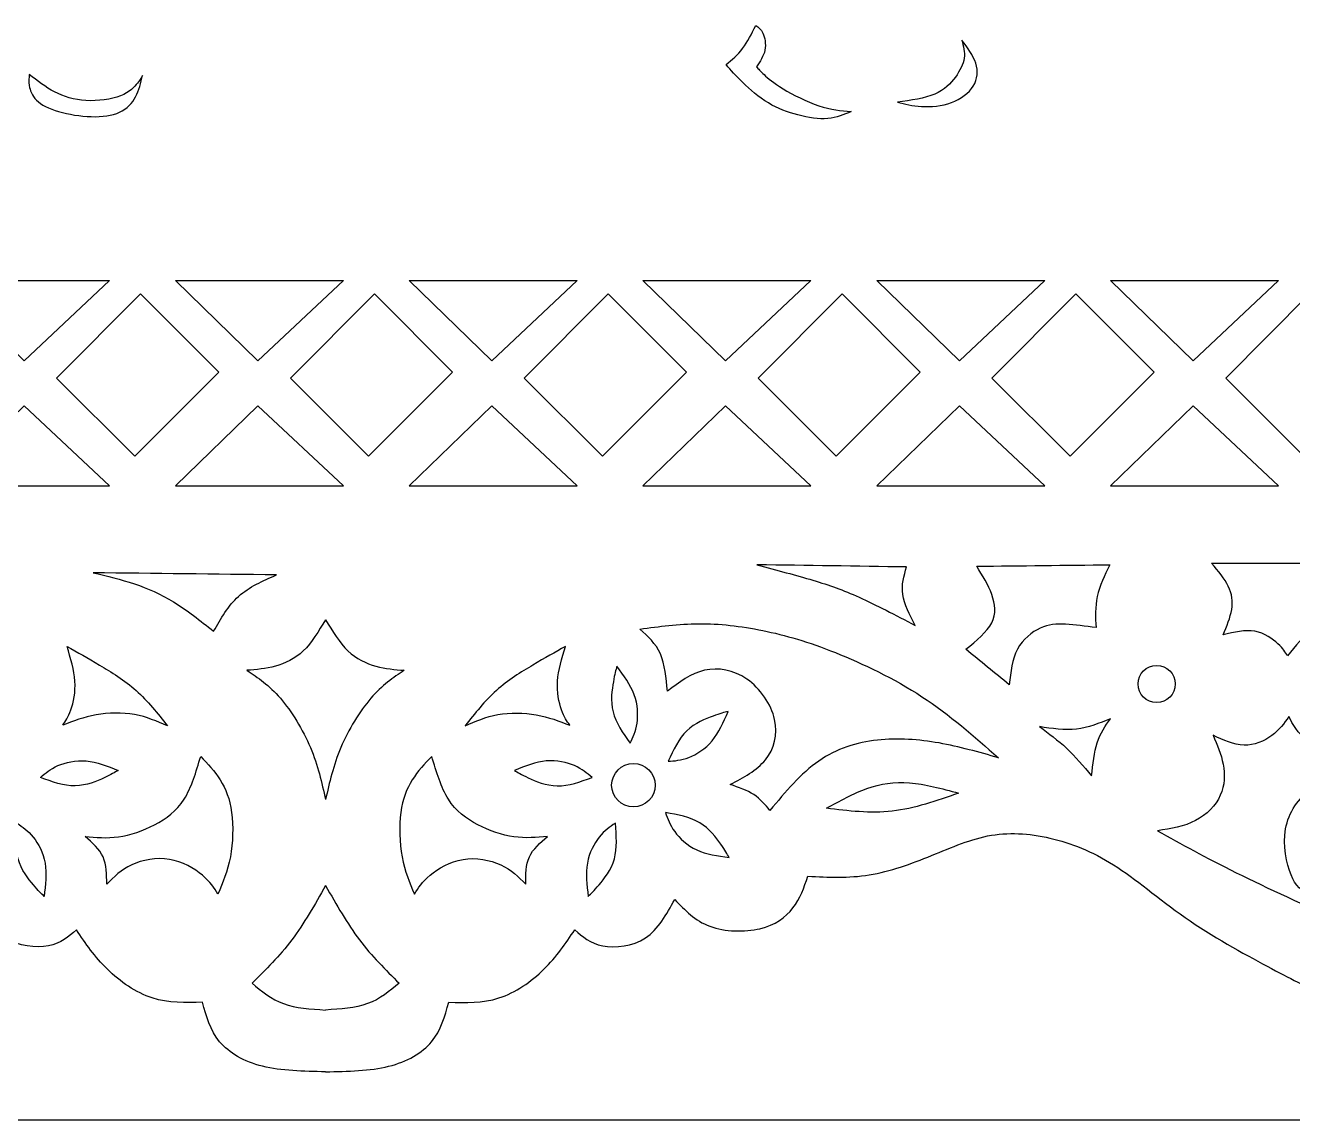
# Model space of a CAD drawing. Header units: millimetres. Extents: x 30 to 570, y 16 to 401.
# Drawn here: x 272.5 to 389.3, y 15.6 to 116.4 of the extents above; entities that cross this region are included whole.
import ezdxf

# ---------------------------------------------------------------- set-up
doc = ezdxf.new("R2010")
doc.units = ezdxf.units.MM
for name, color, linetype in [('Default', 7, 'Continuous'), ('DV1_Layer_1', 7, 'Continuous'), ('Layer_1', 7, 'Continuous')]:
    doc.layers.add(name, color=color, linetype=linetype)

# ---------------------------------------------------------------- blocks, each defined once
blk = doc.blocks.new('SE')
at = {"layer": 'DV1_Layer_1', "color": 7, "linetype": 'Continuous'}
for centre, radius in [((376.8, 55.72), 1.71), ((328.56, 46.39), 2.01)]:
    blk.add_circle(centre, radius, dxfattribs=at)
for points, knots in [([(300.17, 19.96), (298.13, 20), (296.08, 20.05), (294.36, 20.47), (292.65, 20.89), (291.27, 21.7), (290.4, 22.74), (289.53, 23.79), (289.18, 25.08), (288.82, 26.37), (287.26, 26.33), (284.15, 26.24), (281.21, 28.28), (280.05, 29.42), (278.89, 30.55), (278.05, 31.8), (277.2, 33.05), (276.49, 32.42), (275.06, 31.18), (271.86, 31.53), (270.68, 32.31), (269.5, 33.09), (268.74, 34.47), (267.99, 35.85), (267.05, 34.87), (266.12, 33.89), (264.74, 33.38), (263.36, 32.87), (261.53, 32.83), (260.13, 33.16), (258.73, 33.49), (257.75, 34.21), (257.08, 35.07), (256.41, 35.94), (256.05, 36.97), (255.7, 37.99), (253.83, 37.9), (250.09, 37.72), (244.21, 39.86), (238.87, 42.26), (234.95, 41.91), (233.02, 41.42), (231.08, 40.93), (229.16, 40.13), (227.14, 38.79), (225.11, 37.46), (222.98, 35.59), (220.46, 33.87), (217.95, 32.16), (212.16, 29.04), (208.28, 27.04), (201.96, 24.99), (198.96, 24.34), (195.95, 23.7), (193.1, 23.43), (189.43, 23.5), (185.76, 23.56), (181.26, 23.97), (177.1, 25.28), (172.94, 26.59), (165.28, 31.04), (156.91, 35.5), (153.21, 37.08), (149.52, 38.66), (146.31, 39.59), (143.49, 40.01), (140.66, 40.44), (138.21, 40.35), (135.87, 39.66), (133.54, 38.97), (129.08, 36.39), (124.28, 35.59), (121.98, 35.41), (119.69, 35.23), (117.51, 35.27), (115.66, 35.63), (113.81, 35.99), (112.3, 36.65), (110.79, 37.32), (109.9, 35.81), (108.11, 32.78), (104.55, 31.53), (102.86, 31.24), (101.17, 30.96), (99.57, 31), (98.21, 31.53), (96.85, 32.07), (95.74, 33.09), (94.96, 34.21), (94.18, 35.32), (93.73, 36.52), (93.42, 37.79), (93.11, 39.06), (92.93, 40.39), (92.76, 41.73), (90.17, 40.88), (87.59, 40.04), (84.56, 39.21), (81.54, 38.39), (74.59, 36.79), (69.43, 36.43), (66.6, 36.68), (63.77, 36.92), (60.7, 37.59), (57.41, 38.9), (54.11, 40.22), (50.6, 42.17), (48.24, 45.18), (45.88, 48.18), (43.47, 56.29), (44.81, 61.36), (45.94, 63.41), (47.08, 65.46), (48.68, 67.02), (50.28, 68.57), (47.52, 70.89), (44.76, 73.2), (42, 75.52), (44.45, 78.15), (46.9, 80.77), (49.35, 83.4), (46.77, 85.8), (44.18, 88.21), (41.6, 90.61), (44.14, 93.24), (46.68, 95.87), (49.21, 98.49), (46.63, 101.12), (44.05, 103.75), (41.47, 106.37), (44.14, 109.04), (46.81, 111.71), (49.48, 114.39), (46.68, 116.88), (43.87, 119.37), (41.07, 121.87), (43.34, 124.63), (45.61, 127.39), (47.88, 130.15), (45.12, 132.68), (42.36, 135.22), (39.6, 137.76), (41.96, 140.39), (44.32, 143.01), (46.68, 145.64), (44.01, 148), (41.33, 150.36), (38.66, 152.72), (41.33, 155.3), (44.01, 157.88), (46.68, 160.46), (43.92, 162.87), (41.16, 165.27), (38.4, 167.68), (41.16, 170.39), (43.92, 173.11), (46.68, 175.82), (43.78, 178.09), (40.89, 180.36), (38, 182.63), (40.62, 185.31), (43.25, 187.98), (45.88, 190.65), (43.43, 193.14), (40.98, 195.63), (38.53, 198.13), (41.38, 200.49), (44.23, 202.85), (47.08, 205.21), (44.63, 207.7), (42.18, 210.19), (39.73, 212.69), (42.14, 215.22), (44.54, 217.76), (46.94, 220.3), (44.27, 222.66), (41.6, 225.02), (38.93, 227.38), (41.29, 230.32), (43.65, 233.25), (46.01, 236.19), (43.47, 238.37), (40.93, 240.56), (38.4, 242.74), (40.93, 245.68), (43.47, 248.61), (46.01, 251.55), (43.03, 253.56), (40.04, 255.56), (37.06, 257.56), (39.78, 259.83), (42.49, 262.1), (45.21, 264.37), (42.27, 267.04), (39.33, 269.72), (36.39, 272.39), (39.33, 274.92), (42.27, 277.46), (45.21, 280), (42.4, 282.49), (39.6, 284.99), (36.79, 287.48), (39.82, 290.06), (42.85, 292.64), (45.88, 295.23), (43.25, 297.81), (40.62, 300.39), (38, 302.97), (41.07, 305.29), (44.14, 307.6), (47.21, 309.92), (44.5, 311.88), (41.78, 313.84), (39.06, 315.79), (41.82, 318.51), (44.58, 321.23), (47.35, 323.94), (44.41, 326.79), (41.47, 329.64), (38.53, 332.49), (41.6, 334.8), (44.67, 337.12), (47.75, 339.43), (44.9, 342.24), (42.05, 345.04), (39.2, 347.85), (42, 349.94), (44.81, 352.03), (47.61, 354.13), (44.76, 356.17), (41.91, 358.22), (39.06, 360.27), (41.82, 363.07), (44.58, 365.88), (47.35, 368.68), (44.85, 370.78), (42.36, 372.87), (39.87, 374.96)], [0, 0, 0, 0, 0.011364, 0.011364, 0.011364, 0.022727, 0.022727, 0.022727, 0.034091, 0.034091, 0.034091, 0.045455, 0.056818, 0.056818, 0.056818, 0.068182, 0.068182, 0.068182, 0.079545, 0.090909, 0.090909, 0.090909, 0.102273, 0.102273, 0.102273, 0.113636, 0.113636, 0.113636, 0.125, 0.125, 0.125, 0.136364, 0.136364, 0.136364, 0.147727, 0.147727, 0.147727, 0.159091, 0.170455, 0.181818, 0.193182, 0.193182, 0.193182, 0.204545, 0.204545, 0.204545, 0.215909, 0.215909, 0.215909, 0.227273, 0.238636, 0.25, 0.25, 0.25, 0.261364, 0.261364, 0.261364, 0.272727, 0.272727, 0.272727, 0.284091, 0.295455, 0.295455, 0.295455, 0.306818, 0.306818, 0.306818, 0.318182, 0.318182, 0.318182, 0.329545, 0.340909, 0.340909, 0.340909, 0.352273, 0.352273, 0.352273, 0.363636, 0.363636, 0.363636, 0.375, 0.386364, 0.386364, 0.386364, 0.397727, 0.397727, 0.397727, 0.409091, 0.409091, 0.409091, 0.420455, 0.420455, 0.420455, 0.431818, 0.431818, 0.431818, 0.443182, 0.443182, 0.443182, 0.454545, 0.465909, 0.465909, 0.465909, 0.477273, 0.477273, 0.477273, 0.488636, 0.488636, 0.488636, 0.5, 0.511364, 0.511364, 0.511364, 0.522727, 0.522727, 0.522727, 0.534091, 0.534091, 0.534091, 0.545455, 0.545455, 0.545455, 0.556818, 0.556818, 0.556818, 0.568182, 0.568182, 0.568182, 0.579545, 0.579545, 0.579545, 0.590909, 0.590909, 0.590909, 0.602273, 0.602273, 0.602273, 0.613636, 0.613636, 0.613636, 0.625, 0.625, 0.625, 0.636364, 0.636364, 0.636364, 0.647727, 0.647727, 0.647727, 0.659091, 0.659091, 0.659091, 0.670455, 0.670455, 0.670455, 0.681818, 0.681818, 0.681818, 0.693182, 0.693182, 0.693182, 0.704545, 0.704545, 0.704545, 0.715909, 0.715909, 0.715909, 0.727273, 0.727273, 0.727273, 0.738636, 0.738636, 0.738636, 0.75, 0.75, 0.75, 0.761364, 0.761364, 0.761364, 0.772727, 0.772727, 0.772727, 0.784091, 0.784091, 0.784091, 0.795455, 0.795455, 0.795455, 0.806818, 0.806818, 0.806818, 0.818182, 0.818182, 0.818182, 0.829545, 0.829545, 0.829545, 0.840909, 0.840909, 0.840909, 0.852273, 0.852273, 0.852273, 0.863636, 0.863636, 0.863636, 0.875, 0.875, 0.875, 0.886364, 0.886364, 0.886364, 0.897727, 0.897727, 0.897727, 0.909091, 0.909091, 0.909091, 0.920455, 0.920455, 0.920455, 0.931818, 0.931818, 0.931818, 0.943182, 0.943182, 0.943182, 0.954545, 0.954545, 0.954545, 0.965909, 0.965909, 0.965909, 0.977273, 0.977273, 0.977273, 1, 1, 1, 1]), ([(300.17, 19.96), (302.22, 20), (304.27, 20.05), (305.98, 20.47), (307.7, 20.89), (309.08, 21.7), (309.95, 22.74), (310.81, 23.79), (311.17, 25.08), (311.53, 26.37), (313.09, 26.33), (316.2, 26.24), (319.14, 28.28), (320.3, 29.42), (321.46, 30.55), (322.3, 31.8), (323.15, 33.05), (323.86, 32.42), (325.28, 31.18), (328.49, 31.53), (329.67, 32.31), (330.85, 33.09), (331.61, 34.47), (332.36, 35.85), (333.3, 34.87), (334.23, 33.89), (335.61, 33.38), (336.99, 32.87), (338.82, 32.83), (340.22, 33.16), (341.62, 33.49), (342.6, 34.21), (343.27, 35.07), (343.94, 35.94), (344.29, 36.97), (344.65, 37.99), (346.52, 37.9), (350.26, 37.72), (356.14, 39.86), (361.48, 42.26), (365.4, 41.91), (367.33, 41.42), (369.27, 40.93), (371.18, 40.13), (373.21, 38.79), (375.24, 37.46), (377.37, 35.59), (379.89, 33.87), (382.4, 32.16), (388.19, 29.04), (392.06, 27.04), (398.39, 24.99), (401.39, 24.34), (404.4, 23.7), (407.25, 23.43), (410.92, 23.5), (414.59, 23.56), (419.09, 23.97), (423.25, 25.28), (427.41, 26.59), (435.07, 31.04), (443.44, 35.5), (447.14, 37.08), (450.83, 38.66), (454.04, 39.59), (456.86, 40.01), (459.69, 40.44), (462.14, 40.35), (464.48, 39.66), (466.81, 38.97), (471.26, 36.39), (476.07, 35.59), (478.37, 35.41), (480.66, 35.23), (482.84, 35.27), (484.69, 35.63), (486.54, 35.99), (488.05, 36.65), (489.56, 37.32), (490.45, 35.81), (492.23, 32.78), (495.8, 31.53), (497.49, 31.24), (499.18, 30.96), (500.78, 31), (502.14, 31.53), (503.5, 32.07), (504.61, 33.09), (505.39, 34.21), (506.17, 35.32), (506.61, 36.52), (506.93, 37.79), (507.24, 39.06), (507.42, 40.39), (507.59, 41.73), (510.18, 40.88), (512.76, 40.04), (515.78, 39.21), (518.81, 38.39), (525.76, 36.79), (530.92, 36.43), (533.75, 36.68), (536.58, 36.92), (539.65, 37.59), (542.94, 38.9), (546.24, 40.22), (549.75, 42.17), (552.11, 45.18), (554.47, 48.18), (556.88, 56.29), (555.54, 61.36), (554.41, 63.41), (553.27, 65.46), (551.67, 67.02), (550.07, 68.57), (552.83, 70.89), (555.59, 73.2), (558.35, 75.52), (555.9, 78.15), (553.45, 80.77), (551, 83.4), (553.58, 85.8), (556.16, 88.21), (558.75, 90.61), (556.21, 93.24), (553.67, 95.87), (551.13, 98.49), (553.72, 101.12), (556.3, 103.75), (558.88, 106.37), (556.21, 109.04), (553.54, 111.71), (550.87, 114.39), (553.67, 116.88), (556.48, 119.37), (559.28, 121.87), (557.01, 124.63), (554.74, 127.39), (552.47, 130.15), (555.23, 132.68), (557.99, 135.22), (560.75, 137.76), (558.39, 140.39), (556.03, 143.01), (553.67, 145.64), (556.34, 148), (559.01, 150.36), (561.68, 152.72), (559.01, 155.3), (556.34, 157.88), (553.67, 160.46), (556.43, 162.87), (559.19, 165.27), (561.95, 167.68), (559.19, 170.39), (556.43, 173.11), (553.67, 175.82), (556.57, 178.09), (559.46, 180.36), (562.35, 182.63), (559.73, 185.31), (557.1, 187.98), (554.47, 190.65), (556.92, 193.14), (559.37, 195.63), (561.82, 198.13), (558.97, 200.49), (556.12, 202.85), (553.27, 205.21), (555.72, 207.7), (558.17, 210.19), (560.62, 212.69), (558.21, 215.22), (555.81, 217.76), (553.4, 220.3), (556.08, 222.66), (558.75, 225.02), (561.42, 227.38), (559.06, 230.32), (556.7, 233.25), (554.34, 236.19), (556.88, 238.37), (559.41, 240.56), (561.95, 242.74), (559.41, 245.68), (556.88, 248.61), (554.34, 251.55), (557.32, 253.56), (560.3, 255.56), (563.29, 257.56), (560.57, 259.83), (557.86, 262.1), (555.14, 264.37), (558.08, 267.04), (561.02, 269.72), (563.96, 272.39), (561.02, 274.92), (558.08, 277.46), (555.14, 280), (557.95, 282.49), (560.75, 284.99), (563.55, 287.48), (560.53, 290.06), (557.5, 292.64), (554.47, 295.23), (557.1, 297.81), (559.73, 300.39), (562.35, 302.97), (559.28, 305.29), (556.21, 307.6), (553.14, 309.92), (555.85, 311.88), (558.57, 313.84), (561.28, 315.79), (558.52, 318.51), (555.76, 321.23), (553, 323.94), (555.94, 326.79), (558.88, 329.64), (561.82, 332.49), (558.75, 334.8), (555.67, 337.12), (552.6, 339.43), (555.45, 342.24), (558.3, 345.04), (561.15, 347.85), (558.35, 349.94), (555.54, 352.03), (552.74, 354.13), (555.59, 356.17), (558.44, 358.22), (561.28, 360.27), (558.52, 363.07), (555.76, 365.88), (553, 368.68), (555.5, 370.78), (557.99, 372.87), (560.48, 374.96)], [0, 0, 0, 0, 0.011364, 0.011364, 0.011364, 0.022727, 0.022727, 0.022727, 0.034091, 0.034091, 0.034091, 0.045455, 0.056818, 0.056818, 0.056818, 0.068182, 0.068182, 0.068182, 0.079545, 0.090909, 0.090909, 0.090909, 0.102273, 0.102273, 0.102273, 0.113636, 0.113636, 0.113636, 0.125, 0.125, 0.125, 0.136364, 0.136364, 0.136364, 0.147727, 0.147727, 0.147727, 0.159091, 0.170455, 0.181818, 0.193182, 0.193182, 0.193182, 0.204545, 0.204545, 0.204545, 0.215909, 0.215909, 0.215909, 0.227273, 0.238636, 0.25, 0.25, 0.25, 0.261364, 0.261364, 0.261364, 0.272727, 0.272727, 0.272727, 0.284091, 0.295455, 0.295455, 0.295455, 0.306818, 0.306818, 0.306818, 0.318182, 0.318182, 0.318182, 0.329545, 0.340909, 0.340909, 0.340909, 0.352273, 0.352273, 0.352273, 0.363636, 0.363636, 0.363636, 0.375, 0.386364, 0.386364, 0.386364, 0.397727, 0.397727, 0.397727, 0.409091, 0.409091, 0.409091, 0.420455, 0.420455, 0.420455, 0.431818, 0.431818, 0.431818, 0.443182, 0.443182, 0.443182, 0.454545, 0.465909, 0.465909, 0.465909, 0.477273, 0.477273, 0.477273, 0.488636, 0.488636, 0.488636, 0.5, 0.511364, 0.511364, 0.511364, 0.522727, 0.522727, 0.522727, 0.534091, 0.534091, 0.534091, 0.545455, 0.545455, 0.545455, 0.556818, 0.556818, 0.556818, 0.568182, 0.568182, 0.568182, 0.579545, 0.579545, 0.579545, 0.590909, 0.590909, 0.590909, 0.602273, 0.602273, 0.602273, 0.613636, 0.613636, 0.613636, 0.625, 0.625, 0.625, 0.636364, 0.636364, 0.636364, 0.647727, 0.647727, 0.647727, 0.659091, 0.659091, 0.659091, 0.670455, 0.670455, 0.670455, 0.681818, 0.681818, 0.681818, 0.693182, 0.693182, 0.693182, 0.704545, 0.704545, 0.704545, 0.715909, 0.715909, 0.715909, 0.727273, 0.727273, 0.727273, 0.738636, 0.738636, 0.738636, 0.75, 0.75, 0.75, 0.761364, 0.761364, 0.761364, 0.772727, 0.772727, 0.772727, 0.784091, 0.784091, 0.784091, 0.795455, 0.795455, 0.795455, 0.806818, 0.806818, 0.806818, 0.818182, 0.818182, 0.818182, 0.829545, 0.829545, 0.829545, 0.840909, 0.840909, 0.840909, 0.852273, 0.852273, 0.852273, 0.863636, 0.863636, 0.863636, 0.875, 0.875, 0.875, 0.886364, 0.886364, 0.886364, 0.897727, 0.897727, 0.897727, 0.909091, 0.909091, 0.909091, 0.920455, 0.920455, 0.920455, 0.931818, 0.931818, 0.931818, 0.943182, 0.943182, 0.943182, 0.954545, 0.954545, 0.954545, 0.965909, 0.965909, 0.965909, 0.977273, 0.977273, 0.977273, 1, 1, 1, 1]), ([(339.83, 116.43), (339.46, 115.67), (339.08, 114.92), (338.62, 114.32), (338.17, 113.72), (337.64, 113.27), (337.1, 112.83), (337.55, 112.32), (337.99, 111.81), (339.28, 110.56), (340.12, 109.83), (341.88, 108.76), (342.79, 108.43), (343.73, 108.19), (344.68, 107.94), (345.65, 107.79), (347.3, 107.92), (347.96, 108.21), (348.63, 108.5), (347.7, 108.59), (346.77, 108.67), (345.65, 109.04), (344.54, 109.41), (343.26, 110.05), (342.36, 110.6), (341.46, 111.14), (340.95, 111.58), (340.26, 112.23), (340.08, 112.43), (339.9, 112.63), (340.23, 113.12), (340.57, 113.61), (340.79, 114.72), (340.68, 115.34), (340.5, 115.73), (340.32, 116.12), (340.08, 116.27), (339.83, 116.43)], [0, 0, 0, 0, 0.066667, 0.066667, 0.066667, 0.133333, 0.133333, 0.133333, 0.2, 0.2, 0.266667, 0.266667, 0.333333, 0.333333, 0.333333, 0.4, 0.4, 0.466667, 0.466667, 0.466667, 0.533333, 0.533333, 0.533333, 0.6, 0.6, 0.6, 0.666667, 0.666667, 0.733333, 0.733333, 0.733333, 0.8, 0.8, 0.866667, 0.866667, 0.866667, 1, 1, 1, 1]), ([(352.9, 109.36), (354.16, 109.54), (355.43, 109.72), (356.34, 110.11), (357.25, 110.5), (357.81, 111.1), (358.24, 111.68), (358.67, 112.27), (358.98, 112.85), (359.06, 113.42), (359.14, 113.98), (358.98, 114.54), (358.83, 115.09), (359.36, 114.38), (359.89, 113.67), (360.36, 112.23), (360.29, 111.5), (359.89, 110.85), (359.49, 110.21), (358.76, 109.65), (357.88, 109.33), (357.01, 109.01), (355.98, 108.92), (355.13, 108.96), (354.27, 109.01), (353.58, 109.19), (352.9, 109.36)], [0, 0, 0, 0, 0.1, 0.1, 0.1, 0.2, 0.2, 0.2, 0.3, 0.3, 0.3, 0.4, 0.4, 0.4, 0.5, 0.5, 0.6, 0.6, 0.6, 0.7, 0.7, 0.7, 0.8, 0.8, 0.8, 1, 1, 1, 1]), ([(272.85, 111.93), (273.6, 111.34), (274.34, 110.75), (275.19, 110.31), (276.03, 109.87), (276.98, 109.57), (278.08, 109.51), (279.17, 109.45), (280.42, 109.62), (281.27, 109.95), (282.11, 110.29), (282.56, 110.79), (282.83, 111.13), (283.1, 111.47), (283.2, 111.65), (283.3, 111.83), (283.14, 111.15), (282.97, 110.47), (282.34, 109.27), (281.87, 108.76), (280.49, 108.12), (279.57, 108), (277.56, 108.06), (276.46, 108.24), (275.56, 108.5), (274.65, 108.76), (273.95, 109.11), (273.52, 109.54), (273.08, 109.97), (272.92, 110.48), (272.85, 110.89), (272.78, 111.31), (272.82, 111.62), (272.85, 111.93)], [0, 0, 0, 0, 0.076923, 0.076923, 0.076923, 0.153846, 0.153846, 0.153846, 0.230769, 0.230769, 0.230769, 0.307692, 0.307692, 0.307692, 0.384615, 0.384615, 0.384615, 0.461538, 0.461538, 0.538462, 0.538462, 0.615385, 0.615385, 0.692308, 0.692308, 0.692308, 0.769231, 0.769231, 0.769231, 0.846154, 0.846154, 0.846154, 1, 1, 1, 1]), ([(272.38, 85.52), (272.38, 85.52), (280.25, 92.92), (280.25, 92.92), (264.76, 92.92), (264.76, 92.92), (272.38, 85.52), (272.38, 85.52)], [0, 0, 0, 0, 0.25, 0.25, 0.5, 0.5, 1, 1, 1, 1]), ([(293.94, 85.52), (293.94, 85.52), (301.81, 92.92), (301.81, 92.92), (286.32, 92.92), (286.32, 92.92), (293.94, 85.52), (293.94, 85.52)], [0, 0, 0, 0, 0.25, 0.25, 0.5, 0.5, 1, 1, 1, 1]), ([(315.5, 85.52), (315.5, 85.52), (323.37, 92.92), (323.37, 92.92), (307.88, 92.92), (307.88, 92.92), (315.5, 85.52), (315.5, 85.52)], [0, 0, 0, 0, 0.25, 0.25, 0.5, 0.5, 1, 1, 1, 1]), ([(337.06, 85.52), (337.06, 85.52), (344.93, 92.92), (344.93, 92.92), (329.44, 92.92), (329.44, 92.92), (337.06, 85.52), (337.06, 85.52)], [0, 0, 0, 0, 0.25, 0.25, 0.5, 0.5, 1, 1, 1, 1]), ([(358.62, 85.52), (358.62, 85.52), (366.49, 92.92), (366.49, 92.92), (351, 92.92), (351, 92.92), (358.62, 85.52), (358.62, 85.52)], [0, 0, 0, 0, 0.25, 0.25, 0.5, 0.5, 1, 1, 1, 1]), ([(380.18, 85.52), (380.18, 85.52), (388.05, 92.92), (388.05, 92.92), (372.56, 92.92), (372.56, 92.92), (380.18, 85.52), (380.18, 85.52)], [0, 0, 0, 0, 0.25, 0.25, 0.5, 0.5, 1, 1, 1, 1]), ([(282.58, 76.72), (282.58, 76.72), (290.32, 84.47), (290.32, 84.47), (283.11, 91.68), (283.11, 91.68), (275.37, 83.93), (275.37, 83.93), (282.58, 76.72), (282.58, 76.72)], [0, 0, 0, 0, 0.2, 0.2, 0.4, 0.4, 0.6, 0.6, 1, 1, 1, 1]), ([(304.14, 76.72), (304.14, 76.72), (311.88, 84.47), (311.88, 84.47), (304.67, 91.68), (304.67, 91.68), (296.93, 83.93), (296.93, 83.93), (304.14, 76.72), (304.14, 76.72)], [0, 0, 0, 0, 0.2, 0.2, 0.4, 0.4, 0.6, 0.6, 1, 1, 1, 1]), ([(325.7, 76.72), (325.7, 76.72), (333.44, 84.47), (333.44, 84.47), (326.23, 91.68), (326.23, 91.68), (318.49, 83.93), (318.49, 83.93), (325.7, 76.72), (325.7, 76.72)], [0, 0, 0, 0, 0.2, 0.2, 0.4, 0.4, 0.6, 0.6, 1, 1, 1, 1]), ([(347.26, 76.72), (347.26, 76.72), (355, 84.47), (355, 84.47), (347.79, 91.68), (347.79, 91.68), (340.05, 83.93), (340.05, 83.93), (347.26, 76.72), (347.26, 76.72)], [0, 0, 0, 0, 0.2, 0.2, 0.4, 0.4, 0.6, 0.6, 1, 1, 1, 1]), ([(368.82, 76.72), (368.82, 76.72), (376.56, 84.47), (376.56, 84.47), (369.35, 91.68), (369.35, 91.68), (361.61, 83.93), (361.61, 83.93), (368.82, 76.72), (368.82, 76.72)], [0, 0, 0, 0, 0.2, 0.2, 0.4, 0.4, 0.6, 0.6, 1, 1, 1, 1]), ([(390.38, 76.72), (390.38, 76.72), (398.12, 84.47), (398.12, 84.47), (390.91, 91.68), (390.91, 91.68), (383.17, 83.93), (383.17, 83.93), (390.38, 76.72), (390.38, 76.72)], [0, 0, 0, 0, 0.2, 0.2, 0.4, 0.4, 0.6, 0.6, 1, 1, 1, 1]), ([(272.38, 81.37), (272.38, 81.37), (280.25, 73.98), (280.25, 73.98), (264.76, 73.98), (264.76, 73.98), (272.38, 81.37), (272.38, 81.37)], [0, 0, 0, 0, 0.25, 0.25, 0.5, 0.5, 1, 1, 1, 1]), ([(293.94, 81.37), (293.94, 81.37), (301.81, 73.98), (301.81, 73.98), (286.32, 73.98), (286.32, 73.98), (293.94, 81.37), (293.94, 81.37)], [0, 0, 0, 0, 0.25, 0.25, 0.5, 0.5, 1, 1, 1, 1]), ([(315.5, 81.37), (315.5, 81.37), (323.37, 73.98), (323.37, 73.98), (307.88, 73.98), (307.88, 73.98), (315.5, 81.37), (315.5, 81.37)], [0, 0, 0, 0, 0.25, 0.25, 0.5, 0.5, 1, 1, 1, 1]), ([(337.06, 81.37), (337.06, 81.37), (344.93, 73.98), (344.93, 73.98), (329.44, 73.98), (329.44, 73.98), (337.06, 81.37), (337.06, 81.37)], [0, 0, 0, 0, 0.25, 0.25, 0.5, 0.5, 1, 1, 1, 1]), ([(358.62, 81.37), (358.62, 81.37), (366.49, 73.98), (366.49, 73.98), (351, 73.98), (351, 73.98), (358.62, 81.37), (358.62, 81.37)], [0, 0, 0, 0, 0.25, 0.25, 0.5, 0.5, 1, 1, 1, 1]), ([(380.18, 81.37), (380.18, 81.37), (388.05, 73.98), (388.05, 73.98), (372.56, 73.98), (372.56, 73.98), (380.18, 81.37), (380.18, 81.37)], [0, 0, 0, 0, 0.25, 0.25, 0.5, 0.5, 1, 1, 1, 1]), ([(353.75, 66.51), (353.5, 65.69), (353.26, 64.87), (353.39, 63.97), (353.52, 63.07), (354.03, 62.09), (354.55, 61.12), (352.72, 62.07), (350.9, 63.03), (347.86, 64.4), (346.64, 64.83), (343.59, 65.74), (341.77, 66.22), (339.95, 66.71), (344.55, 66.65), (349.15, 66.58), (353.75, 66.51)], [0, 0, 0, 0, 0.142857, 0.142857, 0.142857, 0.285714, 0.285714, 0.285714, 0.428571, 0.428571, 0.571429, 0.571429, 0.714286, 0.714286, 0.714286, 1, 1, 1, 1]), ([(372.47, 66.71), (368.38, 66.67), (364.3, 66.62), (360.21, 66.58), (360.74, 65.71), (361.28, 64.85), (361.6, 63.97), (361.92, 63.09), (362.03, 62.2), (361.6, 61.36), (361.17, 60.52), (360.19, 59.72), (359.21, 58.92), (360.54, 57.83), (361.88, 56.74), (363.21, 55.65), (363.34, 56.83), (363.48, 58.01), (364.45, 59.85), (365.3, 60.52), (366.85, 61.23), (367.56, 61.27), (369.25, 61.18), (370.23, 61.05), (371.21, 60.92), (371.16, 61.87), (371.12, 62.83), (371.33, 63.79), (371.54, 64.76), (372.01, 65.74), (372.47, 66.71)], [0, 0, 0, 0, 0.083333, 0.083333, 0.083333, 0.166667, 0.166667, 0.166667, 0.25, 0.25, 0.25, 0.333333, 0.333333, 0.333333, 0.416667, 0.416667, 0.416667, 0.5, 0.5, 0.583333, 0.583333, 0.666667, 0.666667, 0.75, 0.75, 0.75, 0.833333, 0.833333, 0.833333, 1, 1, 1, 1]), ([(403.19, 66.91), (396.08, 66.89), (388.98, 66.87), (381.87, 66.85), (382.47, 66.14), (383.07, 65.42), (383.41, 64.73), (383.76, 64.03), (383.84, 63.34), (383.72, 62.59), (383.6, 61.85), (383.27, 61.05), (382.93, 60.25), (383.96, 60.49), (384.98, 60.74), (385.87, 60.58), (386.75, 60.43), (387.51, 59.87), (387.99, 59.43), (388.47, 58.98), (388.67, 58.65), (388.87, 58.32), (389.58, 59.23), (390.29, 60.14), (392.46, 61.45), (393.93, 61.85), (395.22, 61.8), (396.51, 61.76), (397.62, 61.27), (398.58, 60.61), (399.55, 59.94), (400.37, 59.09), (401.19, 58.25), (400.95, 59.81), (400.7, 61.36), (400.82, 62.57), (400.93, 63.78), (401.39, 64.65), (401.85, 65.31), (402.3, 65.98), (402.75, 66.45), (403.19, 66.91)], [0, 0, 0, 0, 0.066667, 0.066667, 0.066667, 0.133333, 0.133333, 0.133333, 0.2, 0.2, 0.2, 0.266667, 0.266667, 0.266667, 0.333333, 0.333333, 0.333333, 0.4, 0.4, 0.4, 0.466667, 0.466667, 0.466667, 0.533333, 0.533333, 0.6, 0.6, 0.6, 0.666667, 0.666667, 0.666667, 0.733333, 0.733333, 0.733333, 0.8, 0.8, 0.8, 0.866667, 0.866667, 0.866667, 1, 1, 1, 1]), ([(278.73, 65.98), (284.37, 65.91), (290.01, 65.85), (295.65, 65.78), (294.39, 65.23), (293.12, 64.67), (292.15, 63.8), (291.19, 62.94), (290.52, 61.76), (289.85, 60.58), (288.61, 61.56), (287.37, 62.54), (284.95, 64.03), (283.77, 64.54), (282.54, 64.95), (281.3, 65.36), (280.01, 65.67), (278.73, 65.98)], [0, 0, 0, 0, 0.142857, 0.142857, 0.142857, 0.285714, 0.285714, 0.285714, 0.428571, 0.428571, 0.428571, 0.571429, 0.571429, 0.714286, 0.714286, 0.714286, 1, 1, 1, 1]), ([(300.17, 61.65), (299.53, 60.58), (298.89, 59.52), (298.12, 58.77), (297.34, 58.03), (296.43, 57.61), (295.54, 57.36), (294.65, 57.12), (293.79, 57.05), (292.92, 56.98), (293.94, 56.3), (294.96, 55.61), (296, 54.41), (297.03, 53.21), (298.07, 51.5), (298.77, 49.85), (299.47, 48.21), (299.82, 46.63), (300.17, 45.06)], [0, 0, 0, 0, 0.142857, 0.142857, 0.142857, 0.285714, 0.285714, 0.285714, 0.428571, 0.428571, 0.428571, 0.571429, 0.571429, 0.571429, 0.714286, 0.714286, 0.714286, 1, 1, 1, 1]), ([(300.17, 61.65), (300.82, 60.58), (301.46, 59.52), (302.23, 58.77), (303.01, 58.03), (303.92, 57.61), (304.81, 57.36), (305.7, 57.12), (306.56, 57.05), (307.43, 56.98), (306.41, 56.3), (305.38, 55.61), (304.35, 54.41), (303.32, 53.21), (302.27, 51.5), (301.58, 49.85), (300.88, 48.21), (300.53, 46.63), (300.17, 45.06)], [0, 0, 0, 0, 0.142857, 0.142857, 0.142857, 0.285714, 0.285714, 0.285714, 0.428571, 0.428571, 0.428571, 0.571429, 0.571429, 0.571429, 0.714286, 0.714286, 0.714286, 1, 1, 1, 1]), ([(362.21, 48.92), (359.97, 50.9), (357.72, 52.87), (355.16, 54.55), (352.59, 56.23), (349.7, 57.61), (347.19, 58.61), (344.68, 59.61), (342.55, 60.23), (338.44, 61.07), (336.46, 61.29), (334.59, 61.28), (332.71, 61.27), (330.93, 61.03), (329.16, 60.78), (329.89, 60.12), (330.62, 59.45), (331.47, 57.54), (331.58, 56.3), (331.69, 55.05), (332.78, 55.87), (333.86, 56.7), (335.12, 56.98), (336.37, 57.27), (337.8, 57.03), (340.24, 55.32), (341.26, 53.85), (341.58, 52.45), (341.91, 51.05), (341.53, 49.72), (340.73, 48.73), (339.93, 47.74), (338.71, 47.1), (337.49, 46.45), (338.26, 46.19), (339.04, 45.92), (340.26, 45.12), (340.71, 44.59), (341.15, 44.06), (342.57, 45.77), (343.99, 47.48), (345.64, 48.62), (347.28, 49.76), (349.15, 50.34), (351.05, 50.55), (352.95, 50.76), (354.88, 50.61), (356.74, 50.28), (358.61, 49.94), (360.41, 49.43), (362.21, 48.92)], [0, 0, 0, 0, 0.052632, 0.052632, 0.052632, 0.105263, 0.105263, 0.105263, 0.157895, 0.157895, 0.210526, 0.210526, 0.210526, 0.263158, 0.263158, 0.263158, 0.315789, 0.315789, 0.368421, 0.368421, 0.368421, 0.421053, 0.421053, 0.421053, 0.473684, 0.473684, 0.526316, 0.526316, 0.526316, 0.578947, 0.578947, 0.578947, 0.631579, 0.631579, 0.631579, 0.684211, 0.684211, 0.736842, 0.736842, 0.736842, 0.789474, 0.789474, 0.789474, 0.842105, 0.842105, 0.842105, 0.894737, 0.894737, 0.894737, 1, 1, 1, 1]), ([(276.33, 59.18), (276.66, 58.09), (276.99, 57.01), (277.13, 54.96), (276.93, 54.01), (276.69, 53.34), (276.46, 52.67), (276.19, 52.3), (275.93, 51.92), (276.9, 52.3), (277.88, 52.67), (279.01, 52.87), (280.15, 53.07), (281.44, 53.1), (283.68, 52.7), (284.63, 52.27), (285.59, 51.85), (284.68, 53.01), (283.77, 54.16), (282.7, 55.12), (281.64, 56.07), (280.41, 56.83), (279.33, 57.47), (278.24, 58.12), (277.28, 58.65), (276.33, 59.18)], [0, 0, 0, 0, 0.1, 0.1, 0.2, 0.2, 0.2, 0.3, 0.3, 0.3, 0.4, 0.4, 0.4, 0.5, 0.5, 0.6, 0.6, 0.6, 0.7, 0.7, 0.7, 0.8, 0.8, 0.8, 1, 1, 1, 1]), ([(322.29, 59.18), (321.96, 58.09), (321.63, 57.01), (321.49, 54.96), (321.69, 54.01), (321.93, 53.34), (322.16, 52.67), (322.42, 52.3), (322.69, 51.92), (321.71, 52.3), (320.74, 52.67), (319.6, 52.87), (318.47, 53.07), (317.18, 53.1), (314.94, 52.7), (313.98, 52.27), (313.03, 51.85), (313.94, 53.01), (314.85, 54.16), (315.92, 55.12), (316.98, 56.07), (318.2, 56.83), (319.29, 57.47), (320.38, 58.12), (321.34, 58.65), (322.29, 59.18)], [0, 0, 0, 0, 0.1, 0.1, 0.2, 0.2, 0.2, 0.3, 0.3, 0.3, 0.4, 0.4, 0.4, 0.5, 0.5, 0.6, 0.6, 0.6, 0.7, 0.7, 0.7, 0.8, 0.8, 0.8, 1, 1, 1, 1]), ([(327.03, 57.35), (327.67, 56.49), (328.3, 55.64), (328.97, 53.82), (329, 52.85), (328.89, 52.1), (328.77, 51.34), (328.51, 50.8), (328.25, 50.26), (327.59, 51.2), (326.93, 52.15), (326.68, 53.15), (326.42, 54.16), (326.58, 55.22), (326.71, 55.93), (326.83, 56.64), (326.93, 57), (327.03, 57.35)], [0, 0, 0, 0, 0.142857, 0.142857, 0.285714, 0.285714, 0.285714, 0.428571, 0.428571, 0.428571, 0.571429, 0.571429, 0.571429, 0.714286, 0.714286, 0.714286, 1, 1, 1, 1]), ([(337.29, 53.19), (336.86, 52.21), (336.44, 51.23), (335.2, 49.74), (334.38, 49.23), (333.67, 48.95), (332.95, 48.68), (332.35, 48.63), (331.75, 48.59), (332.24, 49.63), (332.73, 50.68), (333.48, 51.4), (334.22, 52.12), (335.22, 52.52), (335.9, 52.76), (336.57, 53.01), (336.93, 53.1), (337.29, 53.19)], [0, 0, 0, 0, 0.142857, 0.142857, 0.285714, 0.285714, 0.285714, 0.428571, 0.428571, 0.428571, 0.571429, 0.571429, 0.571429, 0.714286, 0.714286, 0.714286, 1, 1, 1, 1]), ([(401.19, 38.39), (400.95, 36.57), (400.7, 34.75), (400.86, 33.3), (401.02, 31.86), (401.57, 30.79), (402.13, 29.73), (399.46, 31.04), (396.8, 32.35), (393.69, 33.82), (390.58, 35.28), (387.02, 36.9), (384.14, 38.32), (381.27, 39.75), (379.07, 40.97), (376.87, 42.19), (378.11, 42.39), (379.36, 42.59), (380.39, 43.12), (381.42, 43.66), (382.25, 44.52), (383.09, 46.39), (383.11, 47.39), (382.93, 48.32), (382.76, 49.25), (382.38, 50.12), (382, 50.99), (382.96, 50.54), (383.91, 50.1), (384.86, 50.08), (385.8, 50.05), (386.73, 50.45), (387.42, 50.96), (388.11, 51.48), (388.55, 52.1), (389, 52.72), (389.35, 51.99), (389.71, 51.25), (390.82, 50.41), (391.94, 49.56), (393.81, 48.59), (395.68, 47.63), (394.04, 47.28), (392.4, 46.92), (391.14, 46.08), (389.87, 45.23), (388.97, 43.88), (388.69, 42.37), (388.42, 40.85), (388.77, 39.16), (389.19, 38.12), (389.61, 37.07), (390.11, 36.66), (391.13, 36.2), (392.15, 35.73), (393.7, 35.2), (395.11, 35.2), (396.54, 35.21), (397.83, 35.74), (398.82, 36.36), (399.81, 36.98), (400.5, 37.69), (401.19, 38.39)], [0, 0, 0, 0, 0.045455, 0.045455, 0.045455, 0.090909, 0.090909, 0.090909, 0.136364, 0.136364, 0.136364, 0.181818, 0.181818, 0.181818, 0.227273, 0.227273, 0.227273, 0.272727, 0.272727, 0.272727, 0.318182, 0.318182, 0.363636, 0.363636, 0.363636, 0.409091, 0.409091, 0.409091, 0.454545, 0.454545, 0.454545, 0.5, 0.5, 0.5, 0.545455, 0.545455, 0.545455, 0.590909, 0.590909, 0.590909, 0.636364, 0.636364, 0.636364, 0.681818, 0.681818, 0.681818, 0.727273, 0.727273, 0.727273, 0.772727, 0.772727, 0.772727, 0.818182, 0.818182, 0.818182, 0.863636, 0.863636, 0.863636, 0.909091, 0.909091, 0.909091, 1, 1, 1, 1]), ([(370.81, 47.25), (370.05, 48.14), (369.3, 49.03), (368.5, 49.79), (367.7, 50.54), (366.85, 51.16), (366.01, 51.79), (367.16, 51.61), (368.32, 51.43), (369.41, 51.55), (370.49, 51.68), (371.52, 52.1), (372.54, 52.52), (372.07, 51.85), (371.61, 51.19), (371.32, 50.31), (371.03, 49.43), (370.92, 48.34), (370.81, 47.25)], [0, 0, 0, 0, 0.142857, 0.142857, 0.142857, 0.285714, 0.285714, 0.285714, 0.428571, 0.428571, 0.428571, 0.571429, 0.571429, 0.571429, 0.714286, 0.714286, 0.714286, 1, 1, 1, 1]), ([(281.04, 47.75), (280.05, 48.15), (279.06, 48.54), (278.1, 48.63), (277.13, 48.71), (276.19, 48.49), (275.49, 48.19), (274.79, 47.88), (274.33, 47.49), (273.88, 47.1), (274.96, 46.7), (276.05, 46.31), (277.08, 46.33), (278.12, 46.34), (279.11, 46.77), (279.76, 47.07), (280.41, 47.38), (280.73, 47.57), (281.04, 47.75)], [0, 0, 0, 0, 0.142857, 0.142857, 0.142857, 0.285714, 0.285714, 0.285714, 0.428571, 0.428571, 0.428571, 0.571429, 0.571429, 0.571429, 0.714286, 0.714286, 0.714286, 1, 1, 1, 1]), ([(277.99, 41.66), (278.66, 41.08), (279.33, 40.5), (279.66, 39.77), (279.99, 39.04), (279.99, 38.15), (279.99, 37.26), (280.66, 37.93), (281.32, 38.59), (282.3, 39.05), (283.28, 39.5), (284.57, 39.75), (285.77, 39.55), (286.97, 39.35), (288.08, 38.7), (288.81, 38.09), (289.54, 37.48), (289.9, 36.9), (290.25, 36.33), (290.7, 37.39), (291.14, 38.46), (291.39, 39.77), (291.63, 41.08), (291.68, 42.63), (291.51, 43.88), (291.34, 45.12), (290.97, 46.06), (290.45, 46.87), (289.94, 47.68), (289.3, 48.37), (288.66, 49.05), (288.23, 47.61), (287.81, 46.17), (286.43, 44.01), (285.48, 43.3), (284.41, 42.75), (283.35, 42.19), (282.17, 41.79), (281.08, 41.63), (279.99, 41.48), (278.99, 41.57), (277.99, 41.66)], [0, 0, 0, 0, 0.066667, 0.066667, 0.066667, 0.133333, 0.133333, 0.133333, 0.2, 0.2, 0.2, 0.266667, 0.266667, 0.266667, 0.333333, 0.333333, 0.333333, 0.4, 0.4, 0.4, 0.466667, 0.466667, 0.466667, 0.533333, 0.533333, 0.533333, 0.6, 0.6, 0.6, 0.666667, 0.666667, 0.666667, 0.733333, 0.733333, 0.8, 0.8, 0.8, 0.866667, 0.866667, 0.866667, 1, 1, 1, 1]), ([(320.63, 41.66), (319.96, 41.08), (319.29, 40.5), (318.96, 39.77), (318.63, 39.04), (318.63, 38.15), (318.63, 37.26), (317.96, 37.93), (317.29, 38.59), (316.32, 39.05), (315.34, 39.5), (314.05, 39.75), (312.85, 39.55), (311.65, 39.35), (310.54, 38.7), (309.81, 38.09), (309.07, 37.48), (308.72, 36.9), (308.36, 36.33), (307.92, 37.39), (307.48, 38.46), (307.23, 39.77), (306.99, 41.08), (306.94, 42.63), (307.11, 43.88), (307.28, 45.12), (307.65, 46.06), (308.16, 46.87), (308.67, 47.68), (309.32, 48.37), (309.96, 49.05), (310.39, 47.61), (310.81, 46.17), (312.18, 44.01), (313.14, 43.3), (314.21, 42.75), (315.27, 42.19), (316.45, 41.79), (317.54, 41.63), (318.63, 41.48), (319.63, 41.57), (320.63, 41.66)], [0, 0, 0, 0, 0.066667, 0.066667, 0.066667, 0.133333, 0.133333, 0.133333, 0.2, 0.2, 0.2, 0.266667, 0.266667, 0.266667, 0.333333, 0.333333, 0.333333, 0.4, 0.4, 0.4, 0.466667, 0.466667, 0.466667, 0.533333, 0.533333, 0.533333, 0.6, 0.6, 0.6, 0.666667, 0.666667, 0.666667, 0.733333, 0.733333, 0.8, 0.8, 0.8, 0.866667, 0.866667, 0.866667, 1, 1, 1, 1]), ([(317.58, 47.75), (318.57, 48.15), (319.56, 48.54), (320.52, 48.63), (321.49, 48.71), (322.43, 48.49), (323.13, 48.19), (323.83, 47.88), (324.28, 47.49), (324.74, 47.1), (323.66, 46.7), (322.57, 46.31), (321.53, 46.33), (320.5, 46.34), (319.51, 46.77), (318.86, 47.07), (318.2, 47.38), (317.89, 47.57), (317.58, 47.75)], [0, 0, 0, 0, 0.142857, 0.142857, 0.142857, 0.285714, 0.285714, 0.285714, 0.428571, 0.428571, 0.428571, 0.571429, 0.571429, 0.571429, 0.714286, 0.714286, 0.714286, 1, 1, 1, 1]), ([(358.54, 45.66), (356.99, 46.08), (355.43, 46.5), (354.02, 46.61), (352.61, 46.72), (351.35, 46.52), (350.09, 46.08), (348.84, 45.63), (347.59, 44.94), (346.35, 44.26), (348.37, 44.01), (350.39, 43.77), (352.42, 44), (354.46, 44.23), (356.5, 44.94), (358.54, 45.66)], [0, 0, 0, 0, 0.166667, 0.166667, 0.166667, 0.333333, 0.333333, 0.333333, 0.5, 0.5, 0.5, 0.666667, 0.666667, 0.666667, 1, 1, 1, 1]), ([(337.38, 39.72), (336.33, 39.87), (335.27, 40.02), (334.39, 40.43), (333.51, 40.84), (332.81, 41.5), (332.36, 42.12), (331.9, 42.73), (331.71, 43.3), (331.51, 43.87), (332.64, 43.67), (333.78, 43.46), (334.67, 42.93), (335.56, 42.4), (336.2, 41.54), (336.61, 40.95), (337.03, 40.36), (337.2, 40.04), (337.38, 39.72)], [0, 0, 0, 0, 0.142857, 0.142857, 0.142857, 0.285714, 0.285714, 0.285714, 0.428571, 0.428571, 0.428571, 0.571429, 0.571429, 0.571429, 0.714286, 0.714286, 0.714286, 1, 1, 1, 1]), ([(274.22, 36.14), (274.35, 37.19), (274.47, 38.25), (274.14, 40.16), (273.68, 41.02), (273.2, 41.61), (272.73, 42.21), (272.23, 42.55), (271.73, 42.88), (271.63, 41.74), (271.54, 40.59), (271.82, 39.59), (272.1, 38.59), (272.77, 37.75), (273.23, 37.2), (273.7, 36.65), (273.96, 36.39), (274.22, 36.14)], [0, 0, 0, 0, 0.142857, 0.142857, 0.285714, 0.285714, 0.285714, 0.428571, 0.428571, 0.428571, 0.571429, 0.571429, 0.571429, 0.714286, 0.714286, 0.714286, 1, 1, 1, 1]), ([(324.39, 36.14), (324.27, 37.19), (324.15, 38.25), (324.48, 40.16), (324.94, 41.02), (325.41, 41.61), (325.89, 42.21), (326.39, 42.55), (326.89, 42.88), (326.98, 41.74), (327.08, 40.59), (326.8, 39.59), (326.52, 38.59), (325.85, 37.75), (325.39, 37.2), (324.92, 36.65), (324.66, 36.39), (324.39, 36.14)], [0, 0, 0, 0, 0.142857, 0.142857, 0.285714, 0.285714, 0.285714, 0.428571, 0.428571, 0.428571, 0.571429, 0.571429, 0.571429, 0.714286, 0.714286, 0.714286, 1, 1, 1, 1]), ([(300.17, 37.13), (299.18, 35.37), (298.18, 33.62), (297.05, 32.12), (295.92, 30.62), (294.65, 29.37), (293.39, 28.13), (294.27, 27.4), (295.16, 26.66), (296.29, 26.25), (297.43, 25.84), (298.8, 25.75), (300.17, 25.66)], [0, 0, 0, 0, 0.2, 0.2, 0.2, 0.4, 0.4, 0.4, 0.6, 0.6, 0.6, 1, 1, 1, 1]), ([(300.17, 37.13), (301.17, 35.37), (302.17, 33.62), (303.3, 32.12), (304.43, 30.62), (305.7, 29.37), (306.96, 28.13), (306.07, 27.4), (305.18, 26.66), (304.05, 26.25), (302.92, 25.84), (301.55, 25.75), (300.17, 25.66)], [0, 0, 0, 0, 0.2, 0.2, 0.2, 0.4, 0.4, 0.4, 0.6, 0.6, 0.6, 1, 1, 1, 1])]:
    blk.add_open_spline(points, degree=3, knots=knots, dxfattribs=at)
at = {"layer": 'Layer_1', "color": 7, "linetype": 'Continuous'}
blk.add_line((29.66, 15.55), (569.7, 15.55), dxfattribs=at)

msp = doc.modelspace()

# ---------------------------------------------------------------- block references
at = {"layer": 'Default'}
msp.add_blockref('SE', (0, 0), dxfattribs=at)

doc.saveas('drawing.dxf')
